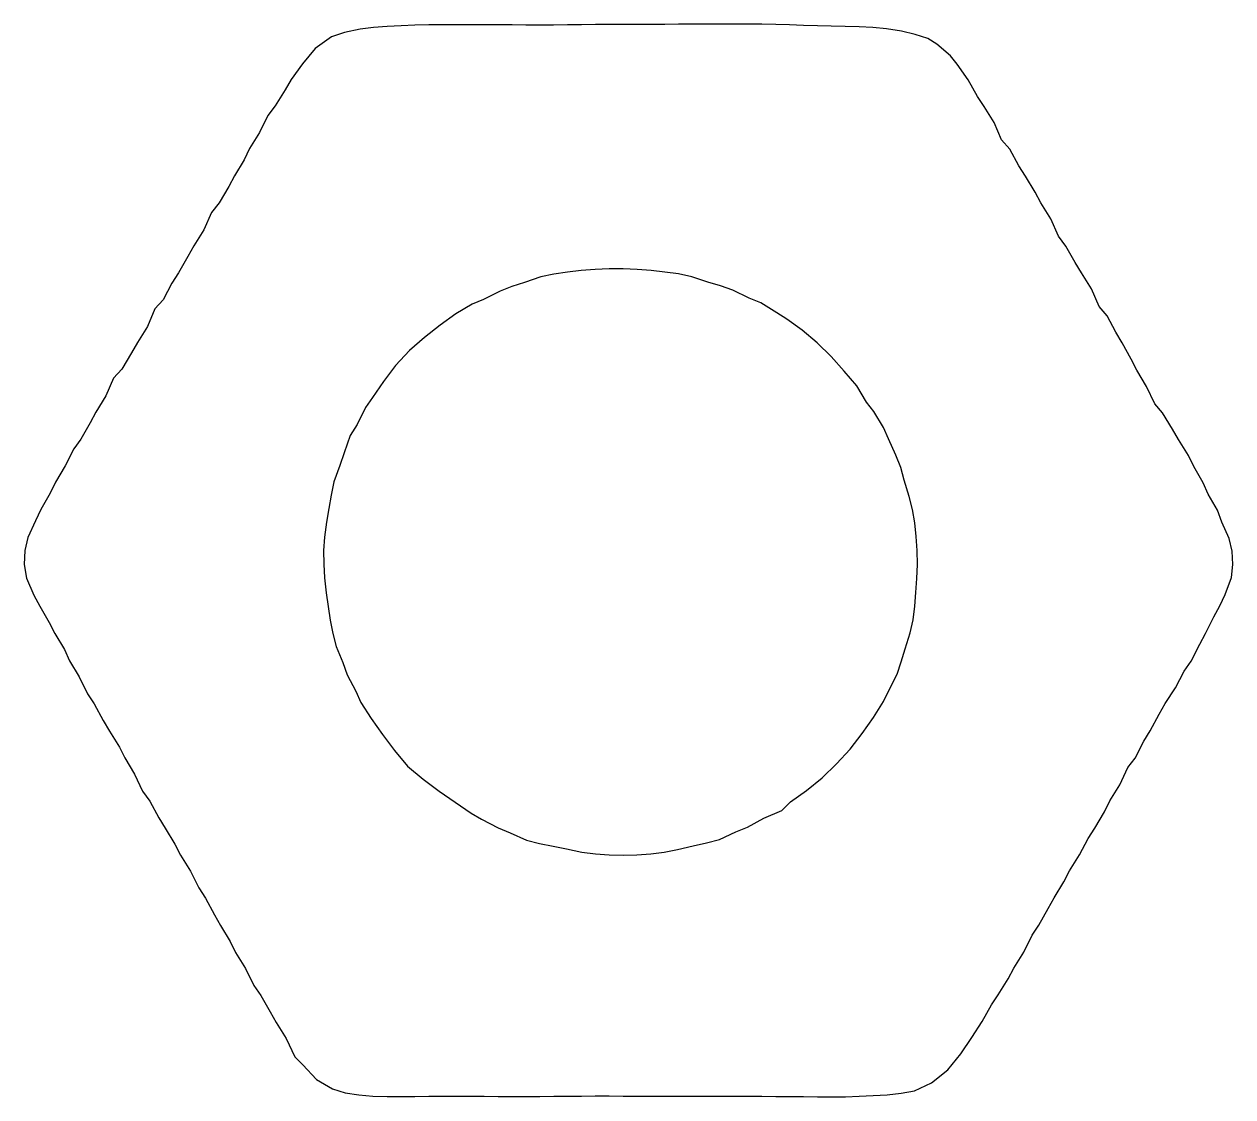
# Model space of a CAD drawing. Extents: x -43.6 to 43.4, y -38.8 to 38.4.
import ezdxf

# ---------------------------------------------------------------- set-up
doc = ezdxf.new("R2010")
doc.units = 0
doc.layers.get('0').update_dxf_attribs({"linetype": 'CONTINUOUS'})

msp = doc.modelspace()

# ---------------------------------------------------------------- linework, layer by layer
for points in [[(-21.426, -38.277), (-20.509, -38.545), (-19.53, -38.709), (-18.517, -38.798), (-17.5, -38.831), (-16.497, -38.826), (-15.502, -38.813), (-14.5, -38.803), (-13.498, -38.797), (-12.5, -38.793), (-11.505, -38.796), (-10.505, -38.805), (-9.497, -38.811), (-8.498, -38.81), (-7.505, -38.809), (-6.503, -38.808), (-5.497, -38.807), (-4.497, -38.799), (-3.497, -38.786), (-2.499, -38.776), (-1.504, -38.777), (-0.506, -38.788), (0.497, -38.799), (1.504, -38.795), (2.504, -38.787), (3.497, -38.785), (4.496, -38.791), (5.503, -38.791), (6.501, -38.787), (7.499, -38.786), (8.497, -38.792), (9.495, -38.8), (10.495, -38.809), (11.498, -38.818), (12.5, -38.828), (13.498, -38.84), (14.5, -38.844), (15.507, -38.835), (16.508, -38.804), (17.511, -38.759), (18.518, -38.692), (19.514, -38.589), (20.475, -38.404), (21.711, -37.844), (22.888, -36.905), (23.821, -35.748), (24.607, -34.565), (25.369, -33.42), (26.038, -32.229), (26.501, -31.501), (27.233, -30.347), (27.634, -29.575), (28.354, -28.419), (28.962, -27.202), (29.442, -26.47), (30.11, -25.285), (30.535, -24.52), (31.249, -23.36), (31.638, -22.576), (32.368, -21.422), (32.996, -20.229), (33.471, -19.484), (34.159, -18.306), (34.563, -17.533), (35.27, -16.369), (35.844, -15.13), (36.382, -14.439), (36.995, -13.221), (37.459, -12.478), (38.109, -11.286), (38.541, -10.524), (39.288, -9.374), (39.908, -8.177), (40.414, -7.456), (41.027, -6.248), (41.446, -5.473), (42.043, -4.271), (42.467, -3.483), (42.855, -2.659), (43.309, -1.448), (43.41, -0.497), (43.357, 0.471), (43.144, 1.38), (42.626, 2.553), (42.295, 3.405), (41.634, 4.57), (41.276, 5.387), (40.595, 6.552), (40.222, 7.345), (39.496, 8.497), (39.068, 9.252), (38.35, 10.417), (37.782, 11.084), (37.185, 12.323), (36.489, 13.495), (36.091, 14.296), (35.446, 15.471), (34.995, 16.237), (34.353, 17.421), (33.776, 18.079), (33.232, 19.348), (32.513, 20.507), (32.064, 21.244), (31.389, 22.439), (30.856, 23.147), (30.296, 24.386), (29.577, 25.542), (29.175, 26.317), (28.468, 27.482), (28.004, 28.218), (27.359, 29.42), (26.745, 30.099), (26.227, 31.339), (25.492, 32.495), (25.019, 33.208), (24.341, 34.406), (23.551, 35.536), (23.08, 36.149), (22.086, 36.972), (21.453, 37.394), (20.545, 37.683), (19.559, 37.909), (18.466, 38.087), (17.486, 38.173), (16.494, 38.222), (15.495, 38.247), (14.494, 38.266), (13.494, 38.294), (12.495, 38.331), (11.496, 38.366), (10.497, 38.394), (9.499, 38.41), (8.5, 38.416), (7.5, 38.415), (6.5, 38.416), (5.5, 38.418), (4.501, 38.419), (3.501, 38.413), (2.5, 38.404), (1.499, 38.399), (0.501, 38.399), (-0.5, 38.398), (-1.499, 38.397), (-2.498, 38.392), (-3.498, 38.382), (-4.498, 38.367), (-5.5, 38.354), (-6.501, 38.353), (-7.5, 38.358), (-8.5, 38.363), (-9.501, 38.367), (-10.501, 38.371), (-11.499, 38.378), (-12.5, 38.383), (-13.499, 38.38), (-14.497, 38.366), (-15.496, 38.342), (-16.492, 38.307), (-17.486, 38.261), (-18.471, 38.187), (-19.445, 38.068), (-20.571, 37.809), (-21.499, 37.498), (-22.675, 36.678), (-23.597, 35.568), (-24.398, 34.437), (-24.827, 33.701), (-25.56, 32.535), (-26.075, 31.834), (-26.69, 30.609), (-27.411, 29.453), (-27.799, 28.654), (-28.479, 27.489), (-28.903, 26.722), (-29.592, 25.55), (-30.135, 24.854), (-30.697, 23.608), (-31.422, 22.455), (-31.836, 21.682), (-32.529, 20.516), (-32.991, 19.774), (-33.63, 18.571), (-34.224, 17.924), (-34.76, 16.644), (-35.471, 15.483), (-35.909, 14.737), (-36.608, 13.562), (-37.187, 12.91), (-37.758, 11.647), (-38.464, 10.481), (-38.881, 9.707), (-39.561, 8.534), (-40.062, 7.828), (-40.687, 6.601), (-41.377, 5.438), (-41.755, 4.629), (-42.427, 3.463), (-42.804, 2.635), (-43.376, 1.454), (-43.591, 0.517), (-43.631, -0.512), (-43.472, -1.49), (-42.939, -2.718), (-42.5, -3.5), (-41.82, -4.67), (-41.423, -5.459), (-40.738, -6.621), (-40.366, -7.432), (-39.671, -8.591), (-39.081, -9.819), (-38.586, -10.543), (-37.937, -11.747), (-37.494, -12.497), (-36.772, -13.655), (-36.384, -14.436), (-35.674, -15.592), (-35.101, -16.826), (-34.588, -17.547), (-33.925, -18.736), (-33.489, -19.494), (-32.779, -20.654), (-32.381, -21.435), (-31.655, -22.586), (-31.058, -23.8), (-30.575, -24.538), (-29.935, -25.732), (-29.498, -26.499), (-28.797, -27.661), (-28.412, -28.455), (-27.696, -29.612), (-27.083, -30.829), (-26.577, -31.542), (-25.92, -32.733), (-25.484, -33.491), (-24.763, -34.651), (-24.149, -35.963), (-23.554, -36.54), (-22.59, -37.604), (-21.426, -38.277)], [(-3.461, -21.212), (-2.484, -21.337), (-1.495, -21.409), (-0.5, -21.434), (0.496, -21.414), (1.486, -21.349), (2.464, -21.231), (3.422, -21.029), (4.555, -20.758), (5.513, -20.551), (6.437, -20.308), (7.612, -19.755), (8.46, -19.414), (9.642, -18.771), (10.94, -18.216), (11.566, -17.604), (12.71, -16.784), (13.845, -15.871), (14.877, -14.859), (15.854, -13.795), (16.729, -12.664), (17.535, -11.521), (18.252, -10.367), (18.634, -9.566), (19.233, -8.388), (19.536, -7.513), (19.807, -6.582), (20.185, -5.434), (20.382, -4.481), (20.504, -3.501), (20.593, -2.507), (20.657, -1.512), (20.693, -0.505), (20.679, 0.512), (20.613, 1.508), (20.505, 2.501), (20.352, 3.472), (20.098, 4.406), (19.732, 5.565), (19.49, 6.497), (19.15, 7.364), (18.621, 8.555), (18.244, 9.367), (17.549, 10.529), (17.04, 11.192), (16.325, 12.363), (15.426, 13.435), (14.479, 14.479), (13.47, 15.466), (12.406, 16.379), (11.288, 17.171), (10.575, 17.624), (9.416, 18.337), (8.587, 18.686), (7.405, 19.271), (6.523, 19.572), (5.599, 19.84), (4.439, 20.232), (3.491, 20.436), (2.509, 20.567), (1.517, 20.666), (0.512, 20.741), (-0.49, 20.791), (-1.502, 20.8), (-2.516, 20.758), (-3.518, 20.675), (-4.51, 20.562), (-5.484, 20.418), (-6.433, 20.214), (-7.597, 19.818), (-8.508, 19.523), (-9.362, 19.182), (-10.541, 18.591), (-11.375, 18.24), (-12.537, 17.563), (-13.683, 16.743), (-14.803, 15.85), (-15.89, 14.902), (-16.882, 13.842), (-17.757, 12.679), (-18.546, 11.529), (-19.045, 10.817), (-19.653, 9.577), (-20.166, 8.798), (-20.582, 7.531), (-20.892, 6.635), (-21.323, 5.452), (-21.522, 4.505), (-21.691, 3.538), (-21.858, 2.557), (-22.007, 1.46), (-22.07, 0.498), (-22.061, -0.485), (-21.992, -1.465), (-21.879, -2.539), (-21.74, -3.534), (-21.585, -4.516), (-21.41, -5.481), (-21.158, -6.398), (-20.682, -7.566), (-20.371, -8.445), (-19.744, -9.614), (-19.395, -10.444), (-18.645, -11.597), (-17.832, -12.749), (-16.973, -13.906), (-16.018, -15.026), (-14.905, -15.972), (-13.744, -16.837), (-12.582, -17.631), (-11.452, -18.421), (-10.685, -18.837), (-9.49, -19.478), (-8.626, -19.819), (-7.451, -20.362), (-6.523, -20.594), (-5.543, -20.785), (-4.568, -20.989), (-3.461, -21.212)]]:
    msp.add_lwpolyline(points)

doc.saveas('drawing.dxf')
